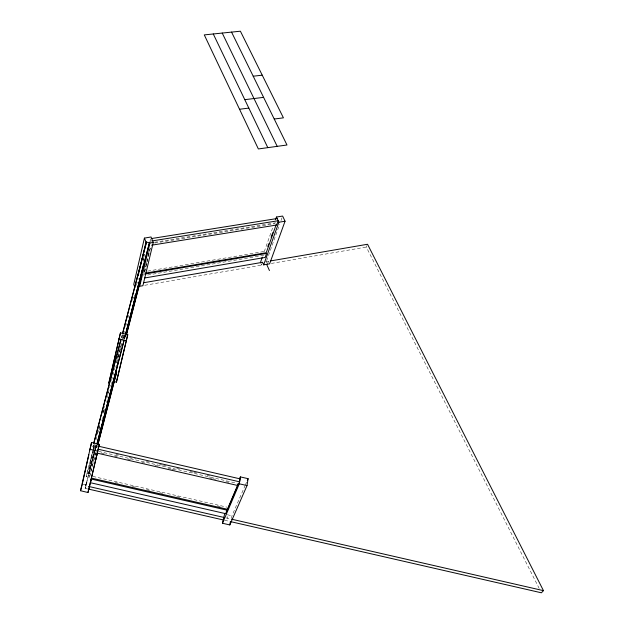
<?xml version="1.0" encoding="UTF-8"?>
<svg xmlns="http://www.w3.org/2000/svg" width="624" height="624" viewBox="0 0 624 624"><rect width="100%" height="100%" fill="white"/><g stroke="black" fill="none" stroke-linecap="round" stroke-linejoin="round"><path stroke-width="0.47" stroke-dasharray="3.12 2.34" d="M231.551 518.31L231.956 515.798L245.021 485.753M95.995 452.041L89.404 477.43L86.198 476.658L94.419 444.733M96.954 444.928L96.221 447.751L92.898 446.94L93.428 444.569M93.374 449.998L88.101 473.257L95.519 444.998M93.584 449.069L94.747 444.389M87.017 488.748L85.121 488.319L86.518 482.453L89.333 483.14M89.404 477.43L95.87 452.096M96.221 447.751L97.126 443.804M125.424 335.54L124.691 338.364L121.586 337.592L122.351 334.23M115.877 366.904L116.298 365.063M116.844 362.84L123.365 335.026M124.691 338.364L125.479 335.01M143.114 261.635L144.854 254.186M149.916 241.699L150.587 238.867M150.844 242.011L151.258 240.271M144.316 271.612L145.642 266.019M145.86 265.091L146.531 262.291M148.301 254.842L149.627 249.249M143.668 275.371L144.05 273.741M144.472 271.994L146.679 262.673M146.905 261.745L150.446 246.839M144.62 272.376L150.61 247.221M86.518 482.453L85.121 488.319L94.715 451.698M97.094 447.385L97.586 445.497M86.198 476.658L92.843 451.277M93.085 450.333L94.559 444.694M97.516 433.415L99.973 424.016M102.921 412.737L104.645 406.154M107.593 394.875L108.576 391.115M116.992 358.987L118.708 352.435M122.382 338.387L123.295 334.425M94.575 451.916L85.706 485.768L88.546 486.416M94.817 450.973L96.299 445.333M124.394 338.13L125.135 335.306M94.965 450.762L96.439 445.123M124.332 338.676L125.221 335.267M94.848 451.846L89.17 473.515L95.854 444.655M95.09 450.902L96.572 445.255M92.898 446.94L93.389 445.06M121.586 337.592L122.32 334.768M123.607 334.09L124.348 331.274M125.588 326.578L126.578 322.819M127.811 318.123L129.043 313.427M132.506 300.277L133.747 295.581M136.461 285.246L138.193 278.671M143.138 259.888L144.62 254.249M95.987 439.686L99.442 426.535M102.905 413.377L104.146 408.673M106.86 398.338L110.323 385.18M111.563 380.484L115.019 367.325M116.259 362.63L119.473 350.407M119.722 349.471L121.204 343.832L122.242 344.089M118.42 357.178L121.625 344.994M123.349 338.426L124.082 335.618M133.934 298.108L134.924 294.364M99.473 429.92L100.214 427.097M101.946 420.506L102.937 416.738M104.177 412.027L104.918 409.204M106.649 402.605L107.64 398.837M111.345 384.712L112.336 380.944M123.653 338.107L124.394 335.283M123.841 338.551L124.582 335.735M88.631 473.382L94.809 449.834M95.059 448.89L96.041 445.123M264.256 251.651L272.922 227.058M262.041 263.718L261.542 265.122L260.785 263.429M266.651 260.66L279.685 224.25M280.987 220.607L281.97 217.877M267.462 264.1L268.476 261.284M245.404 484.871L246.558 482.219M539.198 588.455L366.288 247.042L366.92 245.653M265.512 261.799L269.326 261.144M144.729 285.285L261.745 265.091M271.339 263.429L366.288 247.042M147.599 275.044L264.155 255.255M147.623 271.136L265.574 251.238M154.799 243.04L275.012 223.688M154.479 242.268L275.636 222.799M92.836 476.408L227.019 507.172M115.3 482.563L118.131 483.218M132.311 486.463L135.151 487.118M146.5 489.715L150.275 490.581M159.736 492.749L162.568 493.397M176.748 496.649L179.587 497.305M217.409 505.97L220.241 506.618M227.362 514.745L231.956 515.798M225.841 517.873L230.584 518.957M224.57 520.244L229.445 521.368M115.978 454.381L118.825 455.036M129.269 457.439L135.915 458.975M146.367 461.386L149.214 462.041M159.658 464.451L162.505 465.106M163.457 465.325L166.304 465.98M176.756 468.39L179.603 469.045M190.047 471.455L192.894 472.111M193.846 472.329L196.693 472.984M207.145 475.394L209.992 476.05M98.639 451.409L237.377 483.382M101.236 453.032L105.011 453.905M114.457 456.082L117.289 456.729M127.678 459.124L130.51 459.779M141.843 462.392L145.618 463.258M155.064 465.434L157.895 466.089M168.285 468.484L171.116 469.131M172.06 469.349L174.892 470.005M208.892 477.836L211.723 478.491M212.667 478.709L215.498 479.365M225.888 481.759L228.719 482.407M87.025 472.992L90.238 473.772M83.203 484.349L85.933 485.012M266.323 261.565L267.088 263.258M227.074 516.547L227.737 518.31"/><path stroke-width="0.94" d="M224.609 514.114L222.472 523.247L229.819 524.932L247.018 485.589L248.095 478.678L240.388 476.9L239.632 478.67M97.219 453.133L238.009 485.566L239.6 481.829L240.068 478.865L98.849 446.285L91.432 478.101L227.651 509.317L237.791 485.464M238.009 485.566L238.243 484.091M222.472 523.247L239.281 483.803L240.388 476.9M229.819 524.932L230.225 522.413M91.541 477.625L90.347 482.695L226.013 513.755L226.372 511.594M226.013 513.755L227.846 508.115M90.925 480.581L87.968 492.515L80.543 490.721L91.564 442.447L99.349 444.35L98.92 446.207M82.29 484.13L88.819 454.763M89.872 450.029L91.564 442.447M120.463 332.873L108.818 383.159L120.463 332.873L127.756 334.682L116.423 382.153L113.802 381.506M153.27 242.408L149.947 242.978L139.714 286.291L142.896 285.706L153.27 242.408L151.031 236.98L144.401 238.111L133.762 284.419L134.956 287.446M116.672 368.082L97.063 443.368M117.101 366.233L118.388 360.695M138.099 275.933L145.985 241.972L144.401 238.111M87.968 492.515L99.349 444.35M95.893 459.209L97.188 453.64M140.798 275.847L143.419 264.677M116.423 382.153L127.756 334.682M90.698 481.268L91.042 479.84M97.126 443.804L124.106 340.127L97.196 443.984M125.674 334.168L149.44 242.837L125.674 334.604M97.828 444.561L116.68 371.982L97.945 444.522M126.259 335.158L141.609 276.05L126.547 334.441M125.806 333.044L140.548 276.783M93.787 442.993L120.978 339.347L93.881 443.18M122.546 333.395L146.492 242.096L122.569 333.832M80.543 490.721L82.04 485.066M260.403 262.587L262.33 257.119M275.496 219.765L276.455 217.035L282.617 216.052L285.051 221.231L269.623 263.827L263.679 264.857L262.54 262.306M267.86 246.464L268.827 243.711M271.105 237.292L272.727 232.705M276.323 224.273L266.237 252.697L145.361 273.14M263.679 264.857L278.881 222.222L276.455 217.035M228.181 507.468L238.321 483.6M247.322 480.449L248.095 478.678M270.278 260.98L367.544 244.265L543.457 590.647L541.398 592.8L230.256 521.555M143.489 282.766L262.626 262.291M144.706 274.069L266.565 253.43L265.145 257.439L144.69 277.976M151.593 245.201L276.666 225.014L278.187 220.74L152.63 240.848M151.671 238.524L277.15 218.517M278.881 222.222L285.051 221.231M274.232 119.028L283.421 117.842L240.396 31.2L204.282 34.897L258.359 148.949L286.985 145.002L231.551 32.105M239.538 109.255L248.828 108.092M244.787 99.668L263.593 97.36M253.211 76.214L262.236 75.169M91.198 479.053L227.487 510.284M88.546 486.416L223.954 517.444M231.527 519.176L543.457 590.647M87.968 488.966L223.618 520.034M98.132 449.21L239.6 481.829M239.281 483.803L247.018 485.589M89.762 449.241L97.578 451.144M118.88 338.832L126.196 340.649M145.985 241.972L149.947 242.978M222.222 33.064L277.196 146.351M213.275 33.977L267.805 147.646M266.69 264.42L269.443 270.551"/></g></svg>
